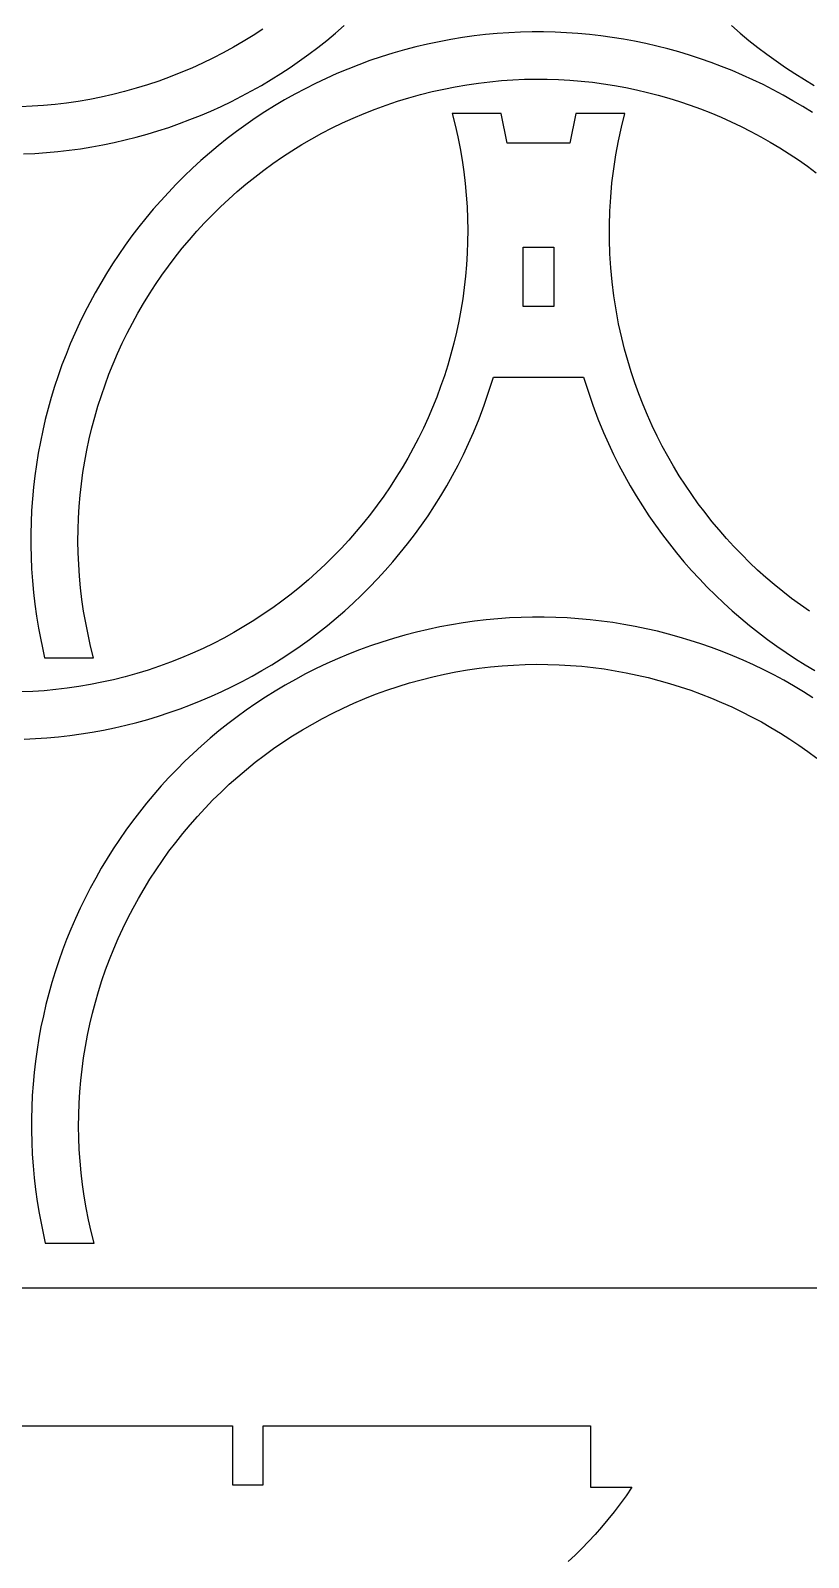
# Model space of a CAD drawing. Extents: x 443 to 1024, y 36 to 674.
# Drawn here: x 844.3 to 910.2, y 452.8 to 582 of the extents above; entities that cross this region are included whole.
import ezdxf

# ---------------------------------------------------------------- set-up
doc = ezdxf.new("R2010")
doc.units = 0
doc.layers.get('0').update_dxf_attribs({"linetype": 'CONTINUOUS'})

msp = doc.modelspace()

# ---------------------------------------------------------------- linework, layer by layer
at = {"color": 4}
for p, q in [((863.929155, 582.15577), (863.115493, 581.624674)), ((869.353923, 581.202545), (870.096648, 581.818028)), ((870.096648, 581.818028), (870.826225, 582.450782)), ((883.801098, 581.778484), (882.817148, 581.687391)), ((884.784062, 581.846629), (883.801098, 581.778484)), ((885.765693, 581.891988), (884.784062, 581.846629)), ((886.745643, 581.914725), (885.765693, 581.891988)), ((887.723564, 581.915), (886.745643, 581.914725)), ((888.69911, 581.892977), (887.723564, 581.915)), ((889.671932, 581.848818), (888.69911, 581.892977)), ((890.641684, 581.782685), (889.671932, 581.848818)), ((891.608017, 581.694741), (890.641684, 581.782685)), ((903.65196, 582.451822), (904.381497, 581.819064)), ((904.381497, 581.819064), (905.124182, 581.203571)), ((861.442669, 580.620793), (860.583984, 580.1488)), ((862.286585, 581.112883), (861.442669, 580.620793)), ((863.115493, 581.624674), (862.286585, 581.112883)), ((867.830426, 580.024039), (868.5984, 580.604495)), ((868.5984, 580.604495), (869.353923, 581.202545)), ((876.912205, 580.649839), (875.931084, 580.393566)), ((877.894773, 580.882028), (876.912205, 580.649839)), ((878.87844, 581.090295), (877.894773, 580.882028)), ((879.862858, 581.274802), (878.87844, 581.090295)), ((880.84768, 581.435713), (879.862858, 581.274802)), ((881.83256, 581.573188), (880.84768, 581.435713)), ((882.817148, 581.687391), (881.83256, 581.573188)), ((892.570584, 581.585147), (891.608017, 581.694741)), ((893.529038, 581.454067), (892.570584, 581.585147)), ((894.483032, 581.301662), (893.529038, 581.454067)), ((895.432217, 581.128095), (894.483032, 581.301662)), ((896.376246, 580.933528), (895.432217, 581.128095)), ((897.314772, 580.718124), (896.376246, 580.933528)), ((898.247447, 580.482045), (897.314772, 580.718124)), ((899.173924, 580.225452), (898.247447, 580.482045)), ((905.124182, 581.203571), (905.879668, 580.605508)), ((905.879668, 580.605508), (906.647607, 580.025035)), ((858.823253, 579.26669), (857.921684, 578.857366)), ((859.710766, 579.6973), (858.823253, 579.26669)), ((860.583984, 580.1488), (859.710766, 579.6973)), ((866.258513, 578.916559), (867.050347, 579.461339)), ((867.050347, 579.461339), (867.830426, 580.024039)), ((872.070729, 579.139474), (871.134549, 578.773286)), ((873.019125, 579.485048), (872.070729, 579.139474)), ((873.979535, 579.809681), (873.019125, 579.485048)), ((874.951757, 580.113046), (873.979535, 579.809681)), ((875.931084, 580.393566), (874.951757, 580.113046)), ((900.093855, 579.94851), (899.173924, 580.225452)), ((901.006892, 579.651379), (900.093855, 579.94851)), ((901.912689, 579.334222), (901.006892, 579.651379)), ((902.810898, 578.997202), (901.912689, 579.334222)), ((906.647607, 580.025035), (907.427652, 579.462315)), ((907.427652, 579.462315), (908.219455, 578.917511)), ((856.077326, 578.10416), (855.135012, 577.761071)), ((857.006295, 578.469724), (856.077326, 578.10416)), ((857.921684, 578.857366), (857.006295, 578.469724)), ((863.815947, 577.391351), (864.640965, 577.881403)), ((864.640965, 577.881403), (865.455269, 578.389859)), ((865.455269, 578.389859), (866.258513, 578.916559)), ((869.299639, 577.980376), (868.401312, 577.554308)), ((870.210785, 578.386811), (869.299639, 577.980376)), ((871.134549, 578.773286), (870.210785, 578.386811)), ((884.160685, 577.796637), (885.134532, 577.863162)), ((885.134532, 577.863162), (886.105994, 577.905003)), ((886.105994, 577.905003), (887.074699, 577.922391)), ((887.074699, 577.922391), (888.040277, 577.915554)), ((888.040277, 577.915554), (889.002354, 577.884721)), ((889.002354, 577.884721), (889.96056, 577.83012)), ((903.701171, 578.640481), (902.810898, 578.997202)), ((904.583161, 578.26422), (903.701171, 578.640481)), ((905.45652, 577.868584), (904.583161, 578.26422)), ((906.3209, 577.453733), (905.45652, 577.868584)), ((908.219455, 578.917511), (909.022669, 578.390784)), ((909.022669, 578.390784), (909.836946, 577.882298)), ((909.836946, 577.882298), (910.661939, 577.392214)), ((851.23708, 576.621387), (850.256736, 576.401963)), ((852.230389, 576.870615), (851.23708, 576.621387)), ((853.211307, 577.143902), (852.230389, 576.870615)), ((854.179594, 577.440853), (853.211307, 577.143902)), ((855.135012, 577.761071), (854.179594, 577.440853)), ((862.135161, 576.467111), (862.980563, 576.919867)), ((862.980563, 576.919867), (863.815947, 577.391351)), ((866.643924, 576.644584), (865.785265, 576.161582)), ((867.516007, 577.108936), (866.643924, 576.644584)), ((868.401312, 577.554308), (867.516007, 577.108936)), ((876.31413, 576.343831), (877.295048, 576.617119)), ((877.295048, 576.617119), (878.288357, 576.866346)), ((878.288357, 576.866346), (879.268701, 577.085771)), ((879.268701, 577.085771), (880.248892, 577.279139)), ((880.248892, 577.279139), (881.228558, 577.446682)), ((881.228558, 577.446682), (882.207327, 577.588626)), ((882.207327, 577.588626), (883.184826, 577.705202)), ((883.184826, 577.705202), (884.160685, 577.796637)), ((889.96056, 577.83012), (890.914522, 577.751981)), ((890.914522, 577.751981), (891.863868, 577.650532)), ((891.863868, 577.650532), (892.808227, 577.526002)), ((892.808227, 577.526002), (893.747226, 577.37862)), ((893.747226, 577.37862), (894.680494, 577.208614)), ((894.680494, 577.208614), (895.607659, 577.016214)), ((895.607659, 577.016214), (896.528349, 576.801648)), ((896.528349, 576.801648), (897.442193, 576.565146)), ((897.442193, 576.565146), (898.348817, 576.306935)), ((907.175955, 577.019831), (906.3209, 577.453733)), ((908.021337, 576.567039), (907.175955, 577.019831)), ((908.856698, 576.09552), (908.021337, 576.567039)), ((844.390905, 575.624572), (843.419443, 575.58273)), ((845.364752, 575.691096), (844.390905, 575.624572)), ((846.340611, 575.782532), (845.364752, 575.691096)), ((847.31811, 575.899107), (846.340611, 575.782532)), ((848.296879, 576.041052), (847.31811, 575.899107)), ((849.276545, 576.208594), (848.296879, 576.041052)), ((850.256736, 576.401963), (849.276545, 576.208594)), ((859.542321, 575.222842), (860.415692, 575.618437)), ((860.415692, 575.618437), (861.280088, 576.033248)), ((861.280088, 576.033248), (862.135161, 576.467111)), ((864.940232, 575.660255), (864.109026, 575.140932)), ((865.785265, 576.161582), (864.940232, 575.660255)), ((872.519142, 575.01801), (873.448111, 575.383574)), ((873.448111, 575.383574), (874.390424, 575.726663)), ((874.390424, 575.726663), (875.345843, 576.046881)), ((875.345843, 576.046881), (876.31413, 576.343831)), ((898.348817, 576.306935), (899.247851, 576.027244)), ((899.247851, 576.027244), (900.138923, 575.726303)), ((900.138923, 575.726303), (901.021661, 575.40434)), ((901.021661, 575.40434), (901.895693, 575.061584)), ((909.681691, 575.605436), (908.856698, 576.09552)), ((910.495968, 575.096949), (909.681691, 575.605436)), ((855.966029, 573.83586), (856.871828, 574.152972)), ((856.871828, 574.152972), (857.770041, 574.489947)), ((857.770041, 574.489947), (858.660321, 574.846625)), ((858.660321, 574.846625), (859.542321, 575.222842)), ((862.4889, 574.049602), (861.700383, 573.478251)), ((863.291848, 574.603939), (862.4889, 574.049602)), ((864.109026, 575.140932), (863.291848, 574.603939)), ((869.814671, 573.790433), (870.702184, 574.221044)), ((870.702184, 574.221044), (871.603753, 574.630368)), ((871.603753, 574.630368), (872.519142, 575.01801)), ((884.134148, 575.02318), (879.971448, 575.02318)), ((879.971448, 575.02318), (880.223218, 574.032091)), ((880.223218, 574.032091), (880.447853, 573.040492)), ((884.640348, 572.49428), (884.134148, 575.02318)), ((890.449048, 575.02318), (889.942848, 572.49428)), ((894.611748, 575.02318), (890.449048, 575.02318)), ((894.320071, 573.861217), (894.611748, 575.02318)), ((901.895693, 575.061584), (902.760646, 574.698264)), ((902.760646, 574.698264), (903.61615, 574.314609)), ((903.61615, 574.314609), (904.461832, 573.910847)), ((851.335424, 572.553932), (852.273935, 572.769293)), ((852.273935, 572.769293), (853.206598, 573.005329)), ((853.206598, 573.005329), (854.133067, 573.261876)), ((854.133067, 573.261876), (855.052993, 573.538774)), ((855.052993, 573.538774), (855.966029, 573.83586)), ((860.926499, 572.89021), (860.16745, 572.285809)), ((861.700383, 573.478251), (860.926499, 572.89021)), ((867.238852, 572.37485), (868.082768, 572.86694)), ((868.082768, 572.86694), (868.941453, 573.338934)), ((868.941453, 573.338934), (869.814671, 573.790433)), ((880.447853, 573.040492), (880.645593, 572.048782)), ((893.846625, 571.511516), (894.06503, 572.690259)), ((894.06503, 572.690259), (894.320071, 573.861217)), ((904.461832, 573.910847), (905.297321, 573.487207)), ((905.297321, 573.487207), (906.122244, 573.043918)), ((906.122244, 573.043918), (906.93623, 572.581209)), ((843.658537, 571.594774), (844.631314, 571.638904)), ((844.631314, 571.638904), (845.601025, 571.705006)), ((845.601025, 571.705006), (846.567322, 571.792917)), ((846.567322, 571.792917), (847.529856, 571.902474)), ((847.529856, 571.902474), (848.488281, 572.033517)), ((848.488281, 572.033517), (849.442249, 572.185882)), ((849.442249, 572.185882), (850.391413, 572.359408)), ((850.391413, 572.359408), (851.335424, 572.553932)), ((859.423436, 571.665373), (858.694659, 571.02923)), ((860.16745, 572.285809), (859.423436, 571.665373)), ((865.596282, 571.331963), (866.409944, 571.863059)), ((866.409944, 571.863059), (867.238852, 572.37485)), ((880.645593, 572.048782), (880.816674, 571.057356)), ((889.942848, 572.49428), (884.640348, 572.49428)), ((893.664861, 570.326197), (893.846625, 571.511516)), ((906.93623, 572.581209), (907.738907, 572.099309)), ((907.738907, 572.099309), (908.529903, 571.598446)), ((908.529903, 571.598446), (909.308846, 571.078849)), ((857.981321, 570.377707), (857.283624, 569.711131)), ((858.694659, 571.02923), (857.981321, 570.377707)), ((863.249148, 569.626811), (864.015646, 570.213443)), ((864.015646, 570.213443), (864.798104, 570.781959)), ((864.798104, 570.781959), (865.596282, 571.331963)), ((880.816674, 571.057356), (880.961335, 570.066609)), ((893.519739, 569.135513), (893.664861, 570.326197)), ((909.308846, 571.078849), (910.075365, 570.540747)), ((910.075365, 570.540747), (910.829087, 569.984369)), ((856.601768, 569.029829), (855.935955, 568.334128)), ((857.283624, 569.711131), (856.601768, 569.029829)), ((861.764978, 568.400785), (862.498846, 569.02246)), ((862.498846, 569.02246), (863.249148, 569.626811)), ((880.961335, 570.066609), (881.079812, 569.07694)), ((881.079812, 569.07694), (881.172345, 568.088743)), ((893.411261, 567.940674), (893.519739, 569.135513)), ((855.286386, 567.624356), (854.653264, 566.90084)), ((855.935955, 568.334128), (855.286386, 567.624356)), ((860.347498, 567.107051), (861.047783, 567.762184)), ((861.047783, 567.762184), (861.764978, 568.400785)), ((881.172345, 568.088743), (881.23917, 567.102415)), ((893.33943, 566.742889), (893.411261, 567.940674)), ((854.653264, 566.90084), (854.036789, 566.163906)), ((858.998608, 565.748779), (859.66436, 566.435784)), ((859.66436, 566.435784), (860.347498, 567.107051)), ((881.23917, 567.102415), (881.280526, 566.118352)), ((893.304248, 565.543368), (893.33943, 566.742889)), ((853.437163, 565.413882), (852.854588, 564.651095)), ((854.036789, 566.163906), (853.437163, 565.413882)), ((857.720212, 564.329139), (858.35048, 565.046432)), ((858.35048, 565.046432), (858.998608, 565.748779)), ((881.280526, 566.118352), (881.296651, 565.136951)), ((881.296651, 565.136951), (881.287781, 564.158608)), ((893.305718, 564.34332), (893.304248, 565.543368)), ((852.289264, 563.875872), (851.741394, 563.08854)), ((852.854588, 564.651095), (852.289264, 563.875872)), ((857.108043, 563.597297), (857.720212, 564.329139)), ((881.287781, 564.158608), (881.254155, 563.183718)), ((893.343842, 563.143956), (893.305718, 564.34332)), ((851.741394, 563.08854), (851.211179, 562.289427)), ((855.938953, 562.091549), (856.514211, 562.851302)), ((856.514211, 562.851302), (857.108043, 563.597297)), ((881.254155, 563.183718), (881.19601, 562.212679)), ((893.418622, 561.946486), (893.343842, 563.143956)), ((850.69882, 561.478859), (850.204518, 560.657163)), ((851.211179, 562.289427), (850.69882, 561.478859)), ((854.845111, 560.532359), (855.382507, 561.318436)), ((855.382507, 561.318436), (855.938953, 562.091549)), ((881.113585, 561.245887), (881.007117, 560.283737)), ((881.19601, 562.212679), (881.113585, 561.245887)), ((893.530061, 560.752119), (893.418622, 561.946486)), ((849.728476, 559.824667), (849.270895, 558.981698)), ((850.204518, 560.657163), (849.728476, 559.824667)), ((854.327003, 559.733714), (854.845111, 560.532359)), ((881.007117, 560.283737), (880.876844, 559.326627)), ((893.678161, 559.562065), (893.530061, 560.752119)), ((849.270895, 558.981698), (848.831976, 558.128583)), ((853.3496, 558.100304), (853.82842, 558.922896)), ((853.82842, 558.922896), (854.327003, 559.733714)), ((880.876844, 559.326627), (880.723003, 558.374952)), ((893.862923, 558.377534), (893.678161, 559.562065)), ((848.411921, 557.265649), (848.010931, 556.393223)), ((848.831976, 558.128583), (848.411921, 557.265649)), ((852.452201, 556.421376), (852.890781, 557.266331)), ((852.890781, 557.266331), (853.3496, 558.100304)), ((880.545833, 557.429108), (880.345571, 556.489493)), ((880.723003, 558.374952), (880.545833, 557.429108)), ((894.084352, 557.199736), (893.862923, 558.377534)), ((894.342448, 556.02988), (894.084352, 557.199736)), ((848.010931, 556.393223), (847.629207, 555.511632)), ((852.034097, 555.565834), (852.452201, 556.421376)), ((880.345571, 556.489493), (880.122454, 555.556502)), ((894.586892, 555.054659), (894.342448, 556.02988)), ((847.266951, 554.621204), (846.924365, 553.722265)), ((847.629207, 555.511632), (847.266951, 554.621204)), ((851.26027, 553.824575), (851.636707, 554.700102)), ((851.636707, 554.700102), (852.034097, 555.565834)), ((879.876722, 554.630531), (879.608611, 553.711976)), ((880.122454, 555.556502), (879.876722, 554.630531)), ((894.854545, 554.091308), (894.586892, 555.054659)), ((846.924365, 553.722265), (846.60165, 552.815142)), ((850.905022, 552.93965), (851.26027, 553.824575)), ((879.608611, 553.711976), (879.318359, 552.801235)), ((895.145034, 553.140056), (894.854545, 554.091308)), ((846.60165, 552.815142), (846.299008, 551.900164)), ((850.259047, 551.143191), (850.571202, 552.045723)), ((850.571202, 552.045723), (850.905022, 552.93965)), ((879.318359, 552.801235), (879.006204, 551.898703)), ((883.089141, 551.493571), (883.487548, 552.69318)), ((883.487548, 552.69318), (891.095648, 552.69318)), ((891.095648, 552.69318), (891.494041, 551.493753)), ((895.457988, 552.201131), (895.145034, 553.140056)), ((895.793035, 551.274762), (895.457988, 552.201131)), ((846.016639, 550.977656), (845.754746, 550.047946)), ((846.299008, 551.900164), (846.016639, 550.977656)), ((849.968795, 550.23245), (850.259047, 551.143191)), ((878.672383, 551.004777), (878.317136, 550.119852)), ((879.006204, 551.898703), (878.672383, 551.004777)), ((882.689111, 550.330355), (883.089141, 551.493571)), ((891.494041, 551.493753), (891.894186, 550.330318)), ((896.149804, 550.361179), (895.793035, 551.274762)), ((845.754746, 550.047946), (845.51353, 549.111362)), ((849.700684, 549.313896), (849.968795, 550.23245)), ((878.317136, 550.119852), (877.940698, 549.244325)), ((882.261425, 549.174152), (882.689111, 550.330355)), ((891.894186, 550.330318), (892.321912, 549.173913)), ((896.527921, 549.460609), (896.149804, 550.361179)), ((896.927016, 548.573282), (896.527921, 549.460609)), ((845.293192, 548.168229), (845.093934, 547.218876)), ((845.51353, 549.111362), (845.293192, 548.168229)), ((849.231835, 547.454933), (849.454951, 548.387925)), ((849.454951, 548.387925), (849.700684, 549.313896)), ((877.543309, 548.378592), (877.125205, 547.52305)), ((877.940698, 549.244325), (877.543309, 548.378592)), ((881.780048, 547.99558), (882.261425, 549.174152)), ((892.321912, 549.173913), (892.803048, 547.99558)), ((897.346717, 547.699427), (896.927016, 548.573282)), ((845.093934, 547.218876), (844.915957, 546.263629)), ((849.031573, 546.515318), (849.231835, 547.454933)), ((877.125205, 547.52305), (876.686625, 546.678095)), ((880.932791, 546.149584), (881.366295, 547.065487)), ((881.366295, 547.065487), (881.780048, 547.99558)), ((892.803048, 547.99558), (893.21675, 547.065609)), ((893.21675, 547.065609), (893.650203, 546.14982)), ((897.786651, 546.839272), (897.346717, 547.699427)), ((898.246448, 545.993046), (897.786651, 546.839272)), ((844.915957, 546.263629), (844.759463, 545.302816)), ((848.700562, 544.617799), (848.854402, 545.569475)), ((848.854402, 545.569475), (849.031573, 546.515318)), ((876.227806, 545.844123), (875.748986, 545.02153)), ((876.686625, 546.678095), (876.227806, 545.844123)), ((880.479884, 545.248035), (880.932791, 546.149584)), ((893.650203, 546.14982), (894.103058, 545.248375)), ((898.725734, 545.160978), (898.246448, 545.993046)), ((844.624653, 544.336764), (844.511729, 543.365799)), ((844.759463, 545.302816), (844.624653, 544.336764)), ((848.570289, 543.660689), (848.700562, 544.617799)), ((875.748986, 545.02153), (875.250403, 544.210713)), ((879.517251, 543.488642), (880.007921, 544.361)), ((880.007921, 544.361), (880.479884, 545.248035)), ((894.103058, 545.248375), (894.574968, 544.361436)), ((894.574968, 544.361436), (895.065586, 543.489166)), ((899.224138, 544.343296), (898.725734, 545.160978)), ((899.741289, 543.54023), (899.224138, 544.343296)), ((844.511729, 543.365799), (844.420892, 542.39025)), ((848.46382, 542.69854), (848.570289, 543.660689)), ((874.732295, 543.412067), (874.194899, 542.62599)), ((875.250403, 544.210713), (874.732295, 543.412067)), ((879.00822, 542.631122), (879.517251, 543.488642)), ((895.065586, 543.489166), (895.574565, 542.631727)), ((900.276814, 542.752008), (899.741289, 543.54023)), ((844.420892, 542.39025), (844.352343, 541.410442)), ((848.323251, 540.760708), (848.381395, 541.731747)), ((848.381395, 541.731747), (848.46382, 542.69854)), ((873.638453, 541.852877), (873.063195, 541.093125)), ((874.194899, 542.62599), (873.638453, 541.852877)), ((877.936469, 540.96125), (878.481177, 541.788604)), ((878.481177, 541.788604), (879.00822, 542.631122)), ((895.574565, 542.631727), (896.101556, 541.789282)), ((896.101556, 541.789282), (896.646213, 540.961992)), ((900.830342, 541.97886), (900.276814, 542.752008)), ((901.401501, 541.221013), (900.830342, 541.97886)), ((844.306285, 540.426704), (844.282918, 539.439362)), ((844.352343, 541.410442), (844.306285, 540.426704)), ((848.289625, 539.785819), (848.323251, 540.760708)), ((873.063195, 541.093125), (872.469362, 540.34713)), ((877.374444, 540.14922), (877.936469, 540.96125)), ((896.646213, 540.961992), (897.208188, 540.15002)), ((901.989918, 540.478697), (901.401501, 541.221013)), ((902.595222, 539.75214), (901.989918, 540.478697)), ((844.282918, 539.439362), (844.282445, 538.448743)), ((848.280755, 538.807475), (848.289625, 539.785819)), ((871.857194, 539.615287), (871.226926, 538.897995)), ((872.469362, 540.34713), (871.857194, 539.615287)), ((876.19983, 538.571785), (876.795448, 539.352678)), ((876.795448, 539.352678), (877.374444, 540.14922)), ((897.208188, 540.15002), (897.787133, 539.353529)), ((897.787133, 539.353529), (898.382701, 538.572681)), ((903.217042, 539.041572), (902.595222, 539.75214)), ((844.282445, 538.448743), (844.305065, 537.455175)), ((848.296879, 537.826074), (848.280755, 538.807475)), ((848.338235, 536.842012), (848.296879, 537.826074)), ((870.578797, 538.195647), (869.913045, 537.508642)), ((871.226926, 538.897995), (870.578797, 538.195647)), ((874.960118, 537.057596), (875.587938, 537.806704)), ((875.587938, 537.806704), (876.19983, 538.571785)), ((898.382701, 538.572681), (898.994545, 537.807638)), ((898.994545, 537.807638), (899.622316, 537.058562)), ((903.855004, 538.34722), (903.217042, 539.041572)), ((904.508739, 537.669315), (903.855004, 538.34722)), ((844.305065, 537.455175), (844.350982, 536.458985)), ((848.40506, 535.855684), (848.338235, 536.842012)), ((869.229908, 536.837375), (868.529623, 536.182243)), ((869.913045, 537.508642), (869.229908, 536.837375)), ((874.316719, 536.324624), (874.960118, 537.057596)), ((899.622316, 537.058562), (900.265668, 536.325616)), ((905.177872, 537.008084), (904.508739, 537.669315)), ((905.862034, 536.363757), (905.177872, 537.008084)), ((844.350982, 536.458985), (844.420396, 535.460499)), ((844.420396, 535.460499), (844.51351, 534.460045)), ((848.497593, 534.867487), (848.40506, 535.855684)), ((867.812427, 535.543641), (867.07856, 534.921966)), ((868.529623, 536.182243), (867.812427, 535.543641)), ((872.984572, 534.907736), (873.658088, 535.60795)), ((873.658088, 535.60795), (874.316719, 536.324624)), ((900.265668, 536.325616), (900.924253, 535.608962)), ((900.924253, 535.608962), (901.597723, 534.908763)), ((906.560851, 535.736562), (905.862034, 536.363757)), ((907.273952, 535.126728), (906.560851, 535.736562)), ((844.51351, 534.460045), (844.630523, 533.45795)), ((848.616071, 533.877817), (848.497593, 534.867487)), ((866.328258, 534.317615), (865.561759, 533.730983)), ((867.07856, 534.921966), (866.328258, 534.317615)), ((871.594277, 533.557336), (872.296519, 534.224144)), ((872.296519, 534.224144), (872.984572, 534.907736)), ((901.597723, 534.908763), (902.285732, 534.22518)), ((902.285732, 534.22518), (902.987931, 533.558377)), ((908.000965, 534.534483), (907.273952, 535.126728)), ((908.741519, 533.960058), (908.000965, 534.534483)), ((909.495241, 533.40368), (908.741519, 533.960058)), ((844.630523, 533.45795), (844.771638, 532.454542)), ((848.760731, 532.887071), (848.616071, 533.877817)), ((848.931813, 531.895644), (848.760731, 532.887071)), ((863.981123, 532.612463), (863.167461, 532.081367)), ((864.779302, 533.162467), (863.981123, 532.612463)), ((865.561759, 533.730983), (864.779302, 533.162467)), ((870.148616, 532.274721), (870.878194, 532.907475)), ((870.878194, 532.907475), (871.594277, 533.557336)), ((902.987931, 533.558377), (903.703972, 532.908515)), ((903.703972, 532.908515), (904.43351, 532.275756)), ((910.261759, 532.865578), (909.495241, 533.40368)), ((844.771638, 532.454542), (844.937057, 531.450146)), ((844.937057, 531.450146), (845.443257, 528.921246)), ((849.129552, 530.903934), (848.931813, 531.895644)), ((862.338553, 531.569576), (861.494638, 531.077486)), ((863.167461, 532.081367), (862.338553, 531.569576)), ((868.650369, 531.061188), (869.405892, 531.659238)), ((869.405892, 531.659238), (870.148616, 532.274721)), ((877.94684, 531.338721), (876.964273, 531.106532)), ((878.930507, 531.546988), (877.94684, 531.338721)), ((879.914925, 531.731495), (878.930507, 531.546988)), ((880.899746, 531.892405), (879.914925, 531.731495)), ((881.884625, 532.029881), (880.899746, 531.892405)), ((882.869212, 532.144084), (881.884625, 532.029881)), ((883.853161, 532.235177), (882.869212, 532.144084)), ((884.836124, 532.303322), (883.853161, 532.235177)), ((885.817754, 532.348681), (884.836124, 532.303322)), ((886.797702, 532.371418), (885.817754, 532.348681)), ((887.775623, 532.371693), (886.797702, 532.371418)), ((888.751167, 532.34967), (887.775623, 532.371693)), ((889.723988, 532.305511), (888.751167, 532.34967)), ((890.693738, 532.239378), (889.723988, 532.305511)), ((891.66007, 532.151434), (890.693738, 532.239378)), ((892.622636, 532.04184), (891.66007, 532.151434)), ((893.581088, 531.91076), (892.622636, 532.04184)), ((894.53508, 531.758355), (893.581088, 531.91076)), ((895.484263, 531.584788), (894.53508, 531.758355)), ((896.428291, 531.390221), (895.484263, 531.584788)), ((897.366815, 531.174817), (896.428291, 531.390221)), ((904.43351, 532.275756), (905.176195, 531.660264)), ((905.176195, 531.660264), (905.931681, 531.062201)), ((849.354188, 529.912336), (849.129552, 530.903934)), ((859.762734, 530.153993), (858.875222, 529.723383)), ((860.635952, 530.605493), (859.762734, 530.153993)), ((861.494638, 531.077486), (860.635952, 530.605493)), ((867.102316, 529.918032), (867.882394, 530.480732)), ((867.882394, 530.480732), (868.650369, 531.061188)), ((874.031599, 530.266374), (873.071185, 529.941741)), ((875.003825, 530.569739), (874.031599, 530.266374)), ((875.983152, 530.850259), (875.003825, 530.569739)), ((876.964273, 531.106532), (875.983152, 530.850259)), ((898.299489, 530.938738), (897.366815, 531.174817)), ((899.225964, 530.682145), (898.299489, 530.938738)), ((900.145894, 530.405203), (899.225964, 530.682145)), ((901.05893, 530.108072), (900.145894, 530.405203)), ((901.964725, 529.790915), (901.05893, 530.108072)), ((905.931681, 531.062201), (906.69962, 530.481728)), ((906.69962, 530.481728), (907.479665, 529.919008)), ((845.443257, 528.921246), (849.605957, 528.921246)), ((849.605957, 528.921246), (849.354188, 529.912336)), ((857.058264, 528.926416), (856.129294, 528.560853)), ((857.973652, 529.314059), (857.058264, 528.926416)), ((858.875222, 529.723383), (857.973652, 529.314059)), ((864.692934, 528.338096), (865.507238, 528.846552)), ((865.507238, 528.846552), (866.310481, 529.373252)), ((866.310481, 529.373252), (867.102316, 529.918032)), ((870.262831, 528.843503), (869.351681, 528.437069)), ((871.186599, 529.229979), (870.262831, 528.843503)), ((872.122784, 529.596167), (871.186599, 529.229979)), ((873.071185, 529.941741), (872.122784, 529.596167)), ((902.862933, 529.453895), (901.964725, 529.790915)), ((903.753204, 529.097173), (902.862933, 529.453895)), ((904.635193, 528.720913), (903.753204, 529.097173)), ((905.50855, 528.325277), (904.635193, 528.720913)), ((907.479665, 529.919008), (908.271467, 529.374204)), ((908.271467, 529.374204), (909.074681, 528.847477)), ((909.074681, 528.847477), (909.888957, 528.338991)), ((853.263275, 527.600595), (852.282358, 527.327308)), ((854.231562, 527.897546), (853.263275, 527.600595)), ((855.186981, 528.217764), (854.231562, 527.897546)), ((856.129294, 528.560853), (855.186981, 528.217764)), ((863.032532, 527.37656), (863.867916, 527.848044)), ((863.867916, 527.848044), (864.692934, 528.338096)), ((867.568042, 527.565629), (866.695956, 527.101277)), ((868.453351, 528.011001), (867.568042, 527.565629)), ((869.351681, 528.437069), (868.453351, 528.011001)), ((878.340425, 527.323039), (879.32077, 527.542463)), ((879.32077, 527.542463), (880.30096, 527.735832)), ((880.30096, 527.735832), (881.280626, 527.903375)), ((881.280626, 527.903375), (882.259395, 528.045319)), ((882.259395, 528.045319), (883.236895, 528.161895)), ((883.236895, 528.161895), (884.212754, 528.25333)), ((884.212754, 528.25333), (885.1866, 528.319855)), ((885.1866, 528.319855), (886.158062, 528.361696)), ((886.158062, 528.361696), (887.126768, 528.379084)), ((887.126768, 528.379084), (888.092345, 528.372247)), ((888.092345, 528.372247), (889.054423, 528.341414)), ((889.054423, 528.341414), (890.012628, 528.286813)), ((890.012628, 528.286813), (890.96659, 528.208674)), ((890.96659, 528.208674), (891.915936, 528.107225)), ((891.915936, 528.107225), (892.860295, 527.982695)), ((892.860295, 527.982695), (893.799294, 527.835313)), ((893.799294, 527.835313), (894.732562, 527.665307)), ((894.732562, 527.665307), (895.659727, 527.472907)), ((895.659727, 527.472907), (896.580418, 527.258341)), ((906.37293, 527.910426), (905.50855, 528.325277)), ((907.227984, 527.476524), (906.37293, 527.910426)), ((908.073365, 527.023732), (907.227984, 527.476524)), ((909.888957, 528.338991), (910.713949, 527.848907)), ((845.41672, 526.147789), (844.442874, 526.081265)), ((846.392579, 526.239224), (845.41672, 526.147789)), ((847.370079, 526.3558), (846.392579, 526.239224)), ((848.348848, 526.497745), (847.370079, 526.3558)), ((849.328513, 526.665287), (848.348848, 526.497745)), ((850.308704, 526.858656), (849.328513, 526.665287)), ((851.289048, 527.07808), (850.308704, 526.858656)), ((852.282358, 527.327308), (851.289048, 527.07808)), ((860.467661, 526.07513), (861.332057, 526.48994)), ((861.332057, 526.48994), (862.18713, 526.923804)), ((862.18713, 526.923804), (863.032532, 527.37656)), ((865.837294, 526.618275), (864.992257, 526.116948)), ((866.695956, 527.101277), (865.837294, 526.618275)), ((873.50016, 525.840267), (874.442476, 526.183356)), ((874.442476, 526.183356), (875.397899, 526.503574)), ((875.397899, 526.503574), (876.36619, 526.800524)), ((876.36619, 526.800524), (877.347111, 527.073812)), ((877.347111, 527.073812), (878.340425, 527.323039)), ((896.580418, 527.258341), (897.494261, 527.021838)), ((897.494261, 527.021838), (898.400886, 526.763627)), ((898.400886, 526.763627), (899.29992, 526.483937)), ((899.29992, 526.483937), (900.190992, 526.182996)), ((900.190992, 526.182996), (901.073729, 525.861033)), ((908.908725, 526.552212), (908.073365, 527.023732)), ((909.733717, 526.062129), (908.908725, 526.552212)), ((844.442874, 526.081265), (843.471412, 526.039423)), ((856.923796, 524.609665), (857.822009, 524.94664)), ((857.822009, 524.94664), (858.71229, 525.303318)), ((858.71229, 525.303318), (859.594289, 525.679535)), ((859.594289, 525.679535), (860.467661, 526.07513)), ((863.343867, 525.060632), (862.540916, 524.506295)), ((864.161048, 525.597625), (863.343867, 525.060632)), ((864.992257, 526.116948), (864.161048, 525.597625)), ((870.754223, 524.677737), (871.655795, 525.087061)), ((871.655795, 525.087061), (872.571187, 525.474703)), ((872.571187, 525.474703), (873.50016, 525.840267)), ((901.073729, 525.861033), (901.947761, 525.518277)), ((901.947761, 525.518277), (902.812715, 525.154957)), ((902.812715, 525.154957), (903.668218, 524.771302)), ((910.547993, 525.553642), (909.733717, 526.062129)), ((853.258567, 523.462021), (854.185036, 523.718569)), ((854.185036, 523.718569), (855.104962, 523.995467)), ((855.104962, 523.995467), (856.017998, 524.292553)), ((856.017998, 524.292553), (856.923796, 524.609665)), ((861.752396, 523.934944), (860.97851, 523.346903)), ((862.540916, 524.506295), (861.752396, 523.934944)), ((868.1348, 523.323633), (868.993488, 523.795627)), ((868.993488, 523.795627), (869.866708, 524.247126)), ((869.866708, 524.247126), (870.754223, 524.677737)), ((903.668218, 524.771302), (904.513901, 524.36754)), ((904.513901, 524.36754), (905.349389, 523.9439)), ((905.349389, 523.9439), (906.174312, 523.500611)), ((846.61929, 522.24961), (847.581825, 522.359167)), ((847.581825, 522.359167), (848.54025, 522.49021)), ((848.54025, 522.49021), (849.494218, 522.642575)), ((849.494218, 522.642575), (850.443381, 522.816101)), ((850.443381, 522.816101), (851.387392, 523.010625)), ((851.387392, 523.010625), (852.325903, 523.225986)), ((852.325903, 523.225986), (853.258567, 523.462021)), ((860.219458, 522.742502), (859.475441, 522.122066)), ((860.97851, 523.346903), (860.219458, 522.742502)), ((865.64831, 521.788656), (866.461973, 522.319752)), ((866.461973, 522.319752), (867.290883, 522.831543)), ((867.290883, 522.831543), (868.1348, 523.323633)), ((906.174312, 523.500611), (906.988298, 523.037902)), ((906.988298, 523.037902), (907.790975, 522.556002)), ((907.790975, 522.556002), (908.581971, 522.055139)), ((843.710505, 522.051467), (844.683283, 522.095597)), ((844.683283, 522.095597), (845.652994, 522.161699)), ((845.652994, 522.161699), (846.61929, 522.24961)), ((858.746662, 521.485923), (858.033322, 520.8344)), ((859.475441, 522.122066), (858.746662, 521.485923)), ((864.067671, 520.670136), (864.85013, 521.238652)), ((864.85013, 521.238652), (865.64831, 521.788656)), ((908.581971, 522.055139), (909.360915, 521.535542)), ((909.360915, 521.535542), (910.127433, 520.99744)), ((910.127433, 520.99744), (910.881155, 520.441062)), ((857.335622, 520.167824), (856.653764, 519.486522)), ((858.033322, 520.8344), (857.335622, 520.167824)), ((862.550868, 519.479153), (863.301171, 520.083504)), ((863.301171, 520.083504), (864.067671, 520.670136)), ((855.987949, 518.790821), (855.338379, 518.081049)), ((856.653764, 519.486522), (855.987949, 518.790821)), ((861.099804, 518.218876), (861.817, 518.857478)), ((861.817, 518.857478), (862.550868, 519.479153)), ((854.705255, 517.357533), (854.088778, 516.620599)), ((855.338379, 518.081049), (854.705255, 517.357533)), ((859.71638, 516.892477), (860.399518, 517.563744)), ((860.399518, 517.563744), (861.099804, 518.218876)), ((853.489151, 515.870575), (852.906574, 515.107788)), ((854.088778, 516.620599), (853.489151, 515.870575)), ((858.402499, 515.503125), (859.050628, 516.205472)), ((859.050628, 516.205472), (859.71638, 516.892477)), ((852.906574, 515.107788), (852.341249, 514.332565)), ((857.160062, 514.05399), (857.772231, 514.785832)), ((857.772231, 514.785832), (858.402499, 515.503125)), ((851.793377, 513.545233), (851.263161, 512.74612)), ((852.341249, 514.332565), (851.793377, 513.545233)), ((855.990971, 512.548242), (856.566229, 513.307994)), ((856.566229, 513.307994), (857.160062, 514.05399)), ((850.7508, 511.935552), (850.256498, 511.113856)), ((851.263161, 512.74612), (850.7508, 511.935552)), ((855.434525, 511.775129), (855.990971, 512.548242)), ((850.256498, 511.113856), (849.780455, 510.28136)), ((854.379021, 510.190407), (854.897129, 510.989052)), ((854.897129, 510.989052), (855.434525, 511.775129)), ((849.322873, 509.438391), (848.883953, 508.585276)), ((849.780455, 510.28136), (849.322873, 509.438391)), ((853.401618, 508.556996), (853.880438, 509.379589)), ((853.880438, 509.379589), (854.379021, 510.190407)), ((848.883953, 508.585276), (848.463897, 507.722342)), ((852.942799, 507.723024), (853.401618, 508.556996)), ((848.062906, 506.849916), (847.681181, 505.968325)), ((848.463897, 507.722342), (848.062906, 506.849916)), ((852.086115, 506.022527), (852.504219, 506.878069)), ((852.504219, 506.878069), (852.942799, 507.723024)), ((847.681181, 505.968325), (847.318925, 505.077896)), ((851.688726, 505.156794), (852.086115, 506.022527)), ((846.976338, 504.178958), (846.653623, 503.271835)), ((847.318925, 505.077896), (846.976338, 504.178958)), ((850.95704, 503.396343), (851.312288, 504.281268)), ((851.312288, 504.281268), (851.688726, 505.156794)), ((846.653623, 503.271835), (846.35098, 502.356857)), ((850.623219, 502.502416), (850.95704, 503.396343)), ((846.35098, 502.356857), (846.068611, 501.434349)), ((850.020812, 500.689143), (850.311064, 501.599884)), ((850.311064, 501.599884), (850.623219, 502.502416)), ((845.806717, 500.504639), (845.5655, 499.568054)), ((846.068611, 501.434349), (845.806717, 500.504639)), ((849.7527, 499.770589), (850.020812, 500.689143)), ((845.5655, 499.568054), (845.345162, 498.624922)), ((849.506967, 498.844618), (849.7527, 499.770589)), ((845.345162, 498.624922), (845.145904, 497.675569)), ((849.083587, 496.972011), (849.28385, 497.911626)), ((849.28385, 497.911626), (849.506967, 498.844618)), ((844.967926, 496.720322), (844.811432, 495.759509)), ((845.145904, 497.675569), (844.967926, 496.720322)), ((848.906416, 496.026167), (849.083587, 496.972011)), ((844.811432, 495.759509), (844.676622, 494.793457)), ((848.752574, 495.074492), (848.906416, 496.026167)), ((844.563698, 493.822492), (844.47286, 492.846943)), ((844.676622, 494.793457), (844.563698, 493.822492)), ((848.51583, 493.155232), (848.622299, 494.117382)), ((848.622299, 494.117382), (848.752574, 495.074492)), ((844.47286, 492.846943), (844.404312, 491.867135)), ((848.433403, 492.18844), (848.51583, 493.155232)), ((844.404312, 491.867135), (844.358254, 490.883397)), ((848.375257, 491.217401), (848.433403, 492.18844)), ((844.358254, 490.883397), (844.334887, 489.896055)), ((848.332757, 489.264168), (848.341629, 490.242512)), ((848.341629, 490.242512), (848.375257, 491.217401)), ((844.334887, 489.896055), (844.334413, 488.905436)), ((844.334413, 488.905436), (844.357034, 487.911868)), ((848.348879, 488.282767), (848.332757, 489.264168)), ((844.357034, 487.911868), (844.402951, 486.915677)), ((848.390232, 487.298705), (848.348879, 488.282767)), ((844.402951, 486.915677), (844.472365, 485.917192)), ((848.457055, 486.312377), (848.390232, 487.298705)), ((848.549585, 485.32418), (848.457055, 486.312377)), ((844.472365, 485.917192), (844.565478, 484.916738)), ((844.565478, 484.916738), (844.682491, 483.914643)), ((848.668059, 484.33451), (848.549585, 485.32418)), ((844.682491, 483.914643), (844.823607, 482.911235)), ((848.812716, 483.343764), (848.668059, 484.33451)), ((844.823607, 482.911235), (844.989025, 481.906839)), ((848.983794, 482.352337), (848.812716, 483.343764)), ((849.181529, 481.360627), (848.983794, 482.352337)), ((844.989025, 481.906839), (845.495225, 479.377939)), ((849.406161, 480.369029), (849.181529, 481.360627)), ((849.657925, 479.377939), (849.406161, 480.369029)), ((845.495225, 479.377939), (849.657925, 479.377939)), ((781.722513, 463.930541), (861.372013, 463.909941)), ((861.372013, 463.909941), (861.370913, 458.912841)), ((863.969213, 458.912141), (863.970313, 463.909241)), ((863.970313, 463.909241), (891.701013, 463.902041)), ((891.701013, 463.902041), (891.699913, 458.705741)), ((861.370913, 458.912841), (863.969213, 458.912141)), ((891.699913, 458.705741), (895.196813, 458.704941)), ((894.709124, 457.991911), (894.209998, 457.29863)), ((895.196813, 458.704941), (894.709124, 457.991911)), ((893.699463, 456.624758), (893.177549, 455.969952)), ((894.209998, 457.29863), (893.699463, 456.624758)), ((892.644286, 455.333872), (892.099704, 454.716177)), ((893.177549, 455.969952), (892.644286, 455.333872)), ((891.543833, 454.116525), (890.976702, 453.534576)), ((892.099704, 454.716177), (891.543833, 454.116525)), ((890.398341, 452.969987), (889.80878, 452.422419)), ((890.976702, 453.534576), (890.398341, 452.969987))]:
    msp.add_line(p, q, dxfattribs=at)
at = {"color": 7}
for p, q in [((885.991648, 558.68268), (885.991648, 563.68228)), ((885.991648, 563.68228), (888.591448, 563.68228)), ((888.591448, 563.68228), (888.591448, 558.68268)), ((888.591448, 558.68268), (885.991648, 558.68268))]:
    msp.add_line(p, q, dxfattribs=at)
at = {"color": 0}
msp.add_line((443.768031, 475.592408), (1023.768031, 475.592408), dxfattribs=at)

doc.saveas('drawing.dxf')
